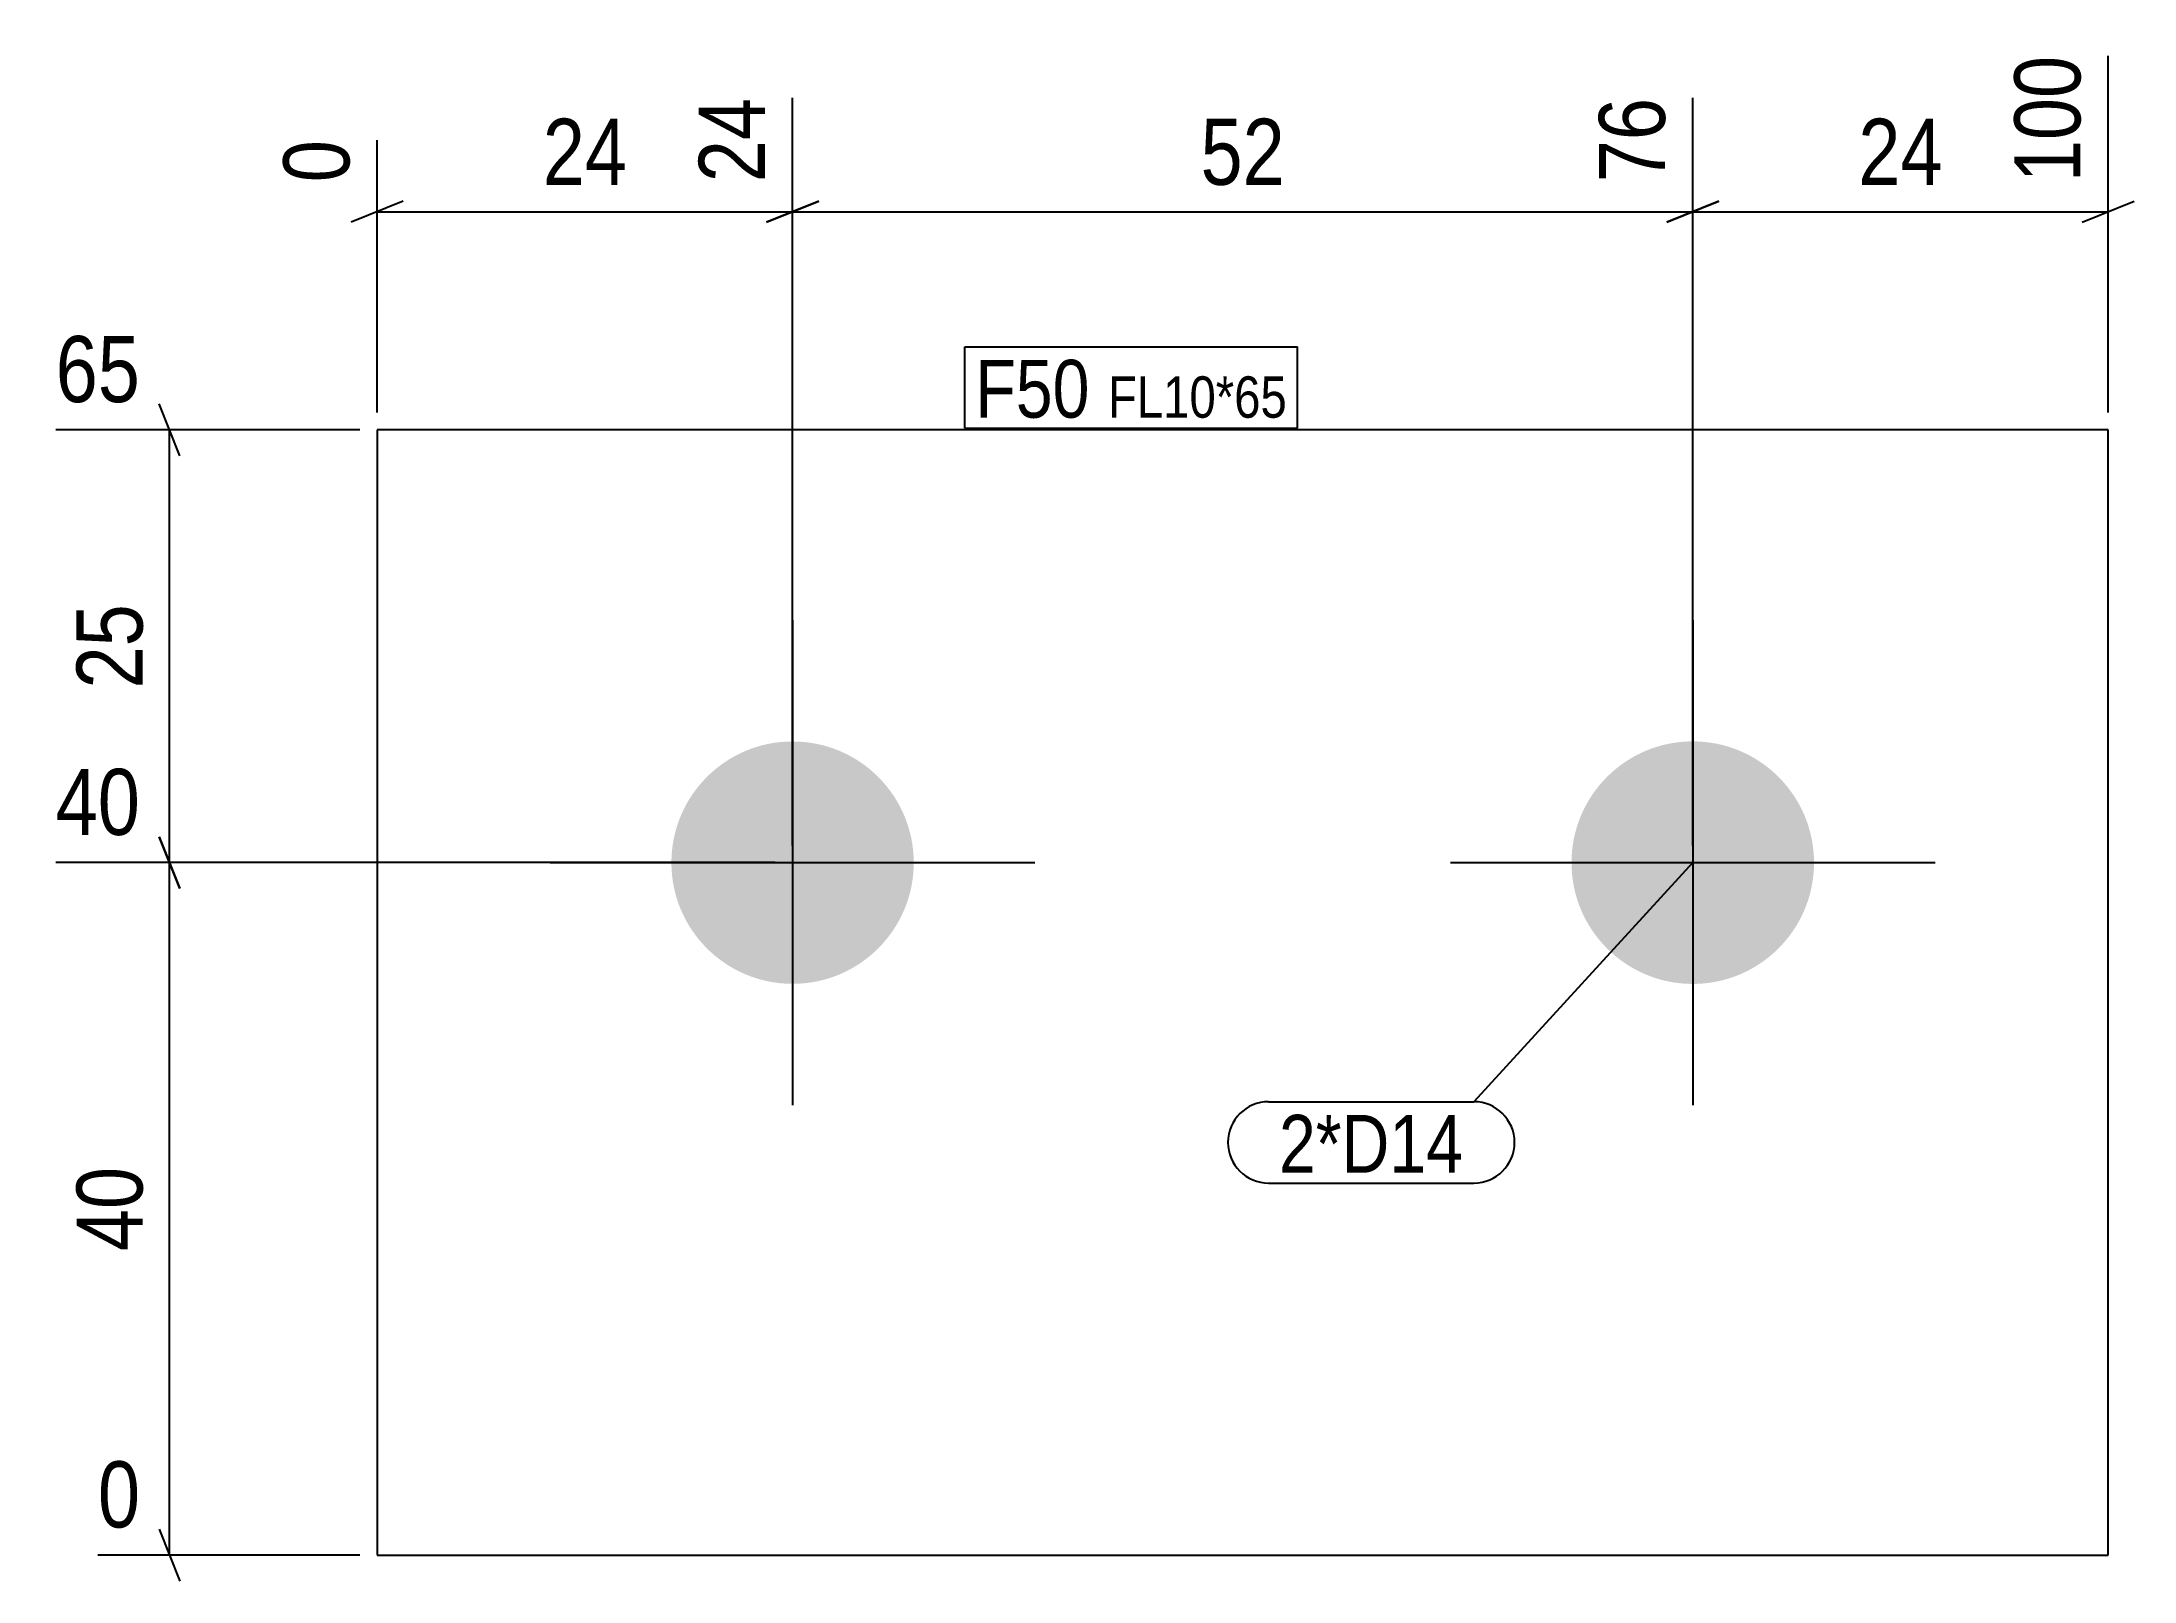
# Model space of a CAD drawing. Header units: millimetres. Extents: x 2 to 123, y 3 to 92.
import ezdxf

# ---------------------------------------------------------------- set-up
doc = ezdxf.new("R2010")
doc.units = ezdxf.units.MM
for name, color, linetype in [('MÅLSÆTNING', 7, 'Continuous'), ('STÅL', 7, 'Continuous'), ('TEKST', 7, 'Continuous')]:
    doc.layers.add(name, color=color, linetype=linetype)
doc.styles.add('Arial Narrow', font='ARIALN.TTF', dxfattribs={"height": 0.2})

msp = doc.modelspace()

# ---------------------------------------------------------------- hatches: boundary and pattern name
at = {"layer": 'STÅL', "linetype": 'Continuous'}
for points in [[(52.57, 44.5, -1), (38.57, 44.5, -1)], [(104.58, 44.5, -1), (90.57, 44.5, -1)]]:
    msp.add_hatch(color=3, dxfattribs=at).paths.add_polyline_path(points)

# ---------------------------------------------------------------- linework, layer by layer
at = {"layer": 'MÅLSÆTNING', "color": 7, "linetype": 'Continuous'}
for p, q in [((121.58, 70.5), (121.58, 91.11)), ((45.57, 45.5), (45.57, 88.67)), ((45.57, 45.5), (45.57, 88.67)), ((97.57, 45.5), (97.57, 88.67)), ((97.57, 45.5), (97.57, 88.67)), ((21.57, 70.5), (21.57, 86.23)), ((23.08, 82.7), (20.07, 81.5)), ((47.08, 82.7), (44.07, 81.5)), ((44.07, 81.5), (47.08, 82.7)), ((99.08, 82.7), (96.07, 81.5)), ((96.07, 81.5), (99.08, 82.7)), ((120.07, 81.5), (123.08, 82.7)), ((21.57, 82.1), (45.57, 82.1)), ((45.57, 82.1), (97.57, 82.1)), ((97.57, 82.1), (121.58, 82.1)), ((10.18, 68), (8.97, 71)), ((20.57, 69.5), (3, 69.5)), ((9.57, 44.5), (9.57, 69.5)), ((8.97, 46), (10.18, 43)), ((10.18, 43), (8.97, 46)), ((44.57, 44.5), (3, 44.5)), ((44.57, 44.5), (3, 44.5)), ((9.57, 4.5), (9.57, 44.5)), ((8.97, 6), (10.18, 3)), ((20.57, 4.5), (5.44, 4.5))]:
    msp.add_line(p, q, dxfattribs=at)
at = {"layer": 'STÅL', "color": 2, "linetype": 'Continuous'}
for p, q in [((121.58, 69.5), (21.57, 69.5)), ((21.57, 69.5), (21.57, 4.5)), ((121.58, 4.5), (121.58, 69.5)), ((21.57, 4.5), (121.58, 4.5))]:
    msp.add_line(p, q, dxfattribs=at)
at = {"layer": 'STÅL', "color": 3, "linetype": 'Continuous'}
for p, q in [((45.57, 58.5), (45.57, 30.5)), ((97.57, 58.5), (97.57, 30.5)), ((31.57, 44.5), (59.57, 44.5)), ((83.57, 44.5), (111.58, 44.5))]:
    msp.add_line(p, q, dxfattribs=at)

# ---------------------------------------------------------------- wipeouts: each hides what was drawn before it
at = {"color": 0}
for points, layer in [([(36.81, 82.85), (36.81, 88.45), (30.34, 88.45), (30.34, 82.85)], 'MÅLSÆTNING'), ([(74.81, 82.85), (74.81, 88.45), (68.34, 88.45), (68.34, 82.85)], 'MÅLSÆTNING'), ([(112.81, 82.85), (112.81, 88.45), (106.34, 88.45), (106.34, 82.85)], 'MÅLSÆTNING'), ([(8.82, 60.24), (3.22, 60.24), (3.22, 53.76), (8.82, 53.76)], 'MÅLSÆTNING'), ([(8.82, 27.74), (3.22, 27.74), (3.22, 21.26), (8.82, 21.26)], 'MÅLSÆTNING'), ([(62.74, 70.2), (62.74, 73.7), (56.13, 73.7), (56.13, 70.2)], 'TEKST'), ([(74.14, 70.2), (74.14, 72.7), (63.79, 72.7), (63.79, 70.2)], 'TEKST'), ([(84.33, 26.59), (84.33, 30.09), (73.67, 30.09), (73.67, 26.59)], 'TEKST')]:
    msp.add_wipeout(points, dxfattribs=at).dxf.layer = layer

# ---------------------------------------------------------------- next in the draw order: texts
at = {"layer": 'MÅLSÆTNING', "color": 3, "style": 'Arial Narrow'}
for s, p in [('24', (31.14, 83.65)), ('52', (69.14, 83.65)), ('24', (107.14, 83.65))]:
    msp.add_text(s, height=3.818, dxfattribs=at).set_placement(p)
for s, p in [('25', (8.02, 54.56)), ('40', (8.02, 22.06))]:
    msp.add_text(s, height=3.818, rotation=90.0002, dxfattribs=at).set_placement(p)

# ---------------------------------------------------------------- next in the draw order: wipeouts: each hides what was drawn before it
at = {"color": 0, "linetype": 'Continuous'}
for points in [[(120.77, 91.91), (115.17, 91.91), (115.17, 83), (120.77, 83)], [(44.77, 89.47), (39.17, 89.47), (39.17, 83), (44.77, 83)], [(96.77, 89.47), (91.17, 89.47), (91.17, 83), (96.77, 83)], [(20.77, 87.03), (15.17, 87.03), (15.17, 83), (20.77, 83)], [(8.67, 70.3), (8.67, 75.9), (2.2, 75.9), (2.2, 70.3)], [(8.67, 45.3), (8.67, 50.9), (2.2, 50.9), (2.2, 45.3)], [(8.67, 5.3), (8.67, 10.9), (4.64, 10.9), (4.64, 5.3)]]:
    msp.add_wipeout(points, dxfattribs=at).dxf.layer = 'MÅLSÆTNING'
at = {"color": 0}
for points in [[(62.74, 70.2), (62.74, 73.7), (56.13, 73.7), (56.13, 70.2)], [(74.14, 70.2), (74.14, 72.7), (63.79, 72.7), (63.79, 70.2)], [(84.33, 26.59), (84.33, 30.09), (73.67, 30.09), (73.67, 26.59)]]:
    msp.add_wipeout(points, dxfattribs=at).dxf.layer = 'TEKST'

# ---------------------------------------------------------------- next in the draw order: linework, layer by layer
at = {"layer": 'TEKST', "color": 7, "linetype": 'Continuous'}
for p, q in [((55.53, 74.3), (74.74, 74.3)), ((55.53, 69.6), (55.53, 74.3)), ((74.74, 69.6), (74.74, 74.3)), ((55.53, 69.6), (74.74, 69.6)), ((97.57, 44.5), (84.93, 30.69)), ((73.07, 30.69), (84.93, 30.69)), ((73.07, 25.99), (84.93, 25.99))]:
    msp.add_line(p, q, dxfattribs=at)
for centre, start, end in [((73.07, 28.34), 90, 270), ((84.93, 28.34), 270, 90)]:
    msp.add_arc(centre, 2.35, start, end, dxfattribs=at)

# ---------------------------------------------------------------- next in the draw order: texts
at = {"layer": 'MÅLSÆTNING', "color": 3, "linetype": 'Continuous', "style": 'Arial Narrow'}
for s, height, p in [('100', 3.818, (119.97, 83.8)), ('24', 3.818, (43.97, 83.8)), ('76', 3.818, (95.97, 83.8)), ('0', 3.82, (19.97, 83.8))]:
    msp.add_text(s, height=height, rotation=90.0002, dxfattribs=at).set_placement(p)
for s, height, p in [('65', 3.818, (3, 71.1)), ('40', 3.818, (3, 46.1)), ('0', 3.82, (5.44, 6.1))]:
    msp.add_text(s, height=height, dxfattribs=at).set_placement(p)
at = {"layer": 'TEKST', "color": 3, "style": 'Arial Narrow'}
for s, height, p in [('F50', 3.34, (56.13, 70.2)), ('FL10*65', 2.386, (63.79, 70.2)), ('2*D14', 3.34, (73.67, 26.59))]:
    msp.add_text(s, height=height, dxfattribs=at).set_placement(p)

doc.saveas('drawing.dxf')
